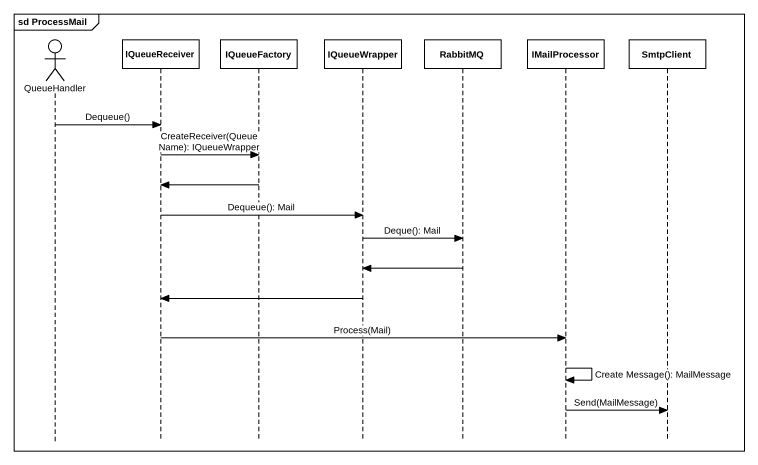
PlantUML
@startuml
mainframe sd ProcessMail
hide footbox
actor QueueHandler
participant IQueueReceiver #FFFFFF
participant IQueueFactory #FFFFFF
participant IQueueWrapper #FFFFFF
participant RabbitMQ #FFFFFF
participant IMailProcessor #FFFFFF
participant SmtpClient #FFFFFF

QueueHandler -> IQueueReceiver : Dequeue()
IQueueReceiver -> IQueueFactory : CreateReceiver(QueueName): IQueueWrapper
IQueueFactory -> IQueueReceiver
IQueueReceiver -> IQueueWrapper : Dequeue(): Mail
IQueueWrapper -> RabbitMQ : Deque(): Mail
RabbitMQ -> IQueueWrapper
IQueueWrapper -> IQueueReceiver
IQueueReceiver -> IMailProcessor : Process(Mail)
IMailProcessor -> IMailProcessor : Create Message(): MailMessage
IMailProcessor -> SmtpClient : Send(MailMessage)
@enduml
